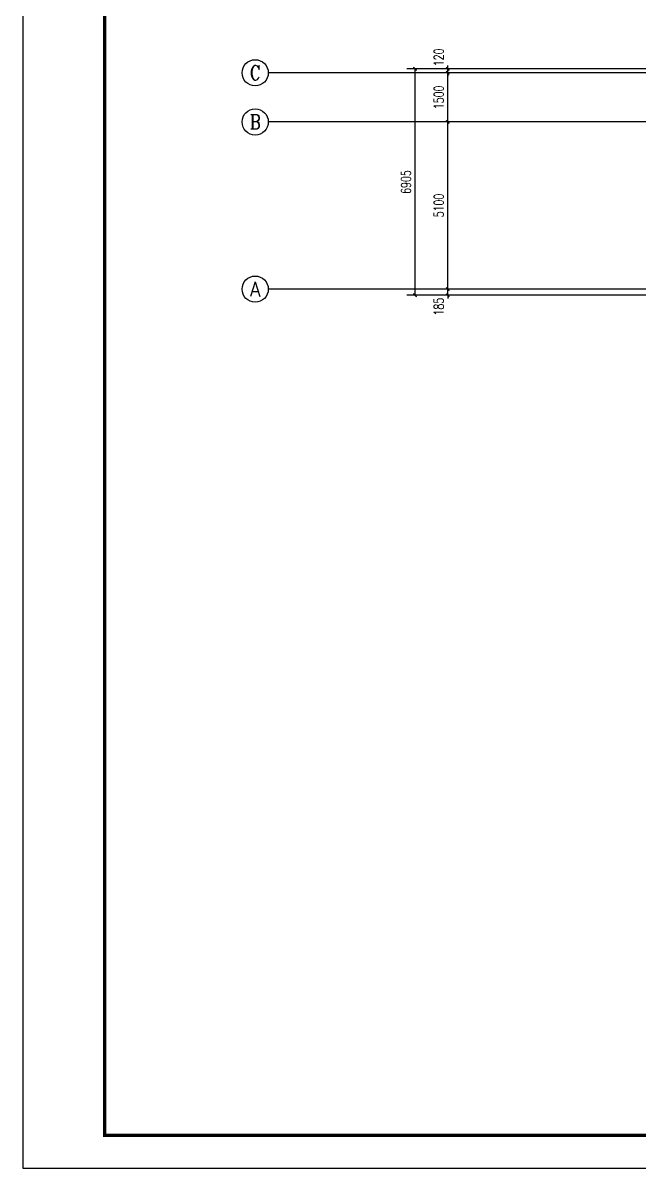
# Model space of a CAD drawing. Extents: x -7327 to 97773, y -14227 to 88173.
# Drawn here: x -7327 to 11483, y -14227 to 20711 of the extents above; entities that cross this region are included whole.
import ezdxf
from ezdxf.enums import TextEntityAlignment as Align

# ---------------------------------------------------------------- set-up
doc = ezdxf.new("R2010")
doc.units = 0
doc.header["$LTSCALE"] = 1000
doc.header["$MEASUREMENT"] = 0
doc.layers.add('AXIS_TEXT', color=7, linetype='Continuous')
doc.layers.add('label', color=7, linetype='Continuous')
doc.styles.add('_TCH_AXIS', font='COMPLEX', dxfattribs={"bigfont": 'GBCBIG'})
doc.styles.add('_TCH_DIM_T3', font='SIMPLEX', dxfattribs={"width": 0.705882, "bigfont": 'GBCBIG'})
doc.styles.add('COMPLEX', font='COMPLEX')
doc.dimstyles.new('_TCH_ARCH&&100', dxfattribs={"dimtxt": 297.5, "dimasz": 100, "dimexe": 250, "dimexo": 300, "dimgap": 126.25, "dimtad": 1, "dimdec": 0, "dimzin": 0, "dimdsep": 46, "dimtxsty": '_TCH_DIM_T3', "dimblk": 'ARCHTICK', "dimcen": 0.09, "dimclrt": 7, "dimazin": 2, "dimtfac": 1, "dimtdec": 0, "dimtix": 1, "dimtmove": 2, "dimatfit": 3, "dimfxl": 1, "dimtolj": 1, "dimtzin": 0, "dimarcsym": 0})

# ---------------------------------------------------------------- blocks, each defined once
blk = doc.blocks.new('_ArchTick')
at = {"color": 0, "linetype": 'ByBlock', "const_width": 0.4}
blk.add_lwpolyline([(-0.5, -0.5), (0.5, 0.5)], dxfattribs=at)
blk = doc.blocks.new('*D103')
at = {"layer": 'Defpoints', "color": 0, "transparency": 16777216}
for p in [(4643, 19309), (8252, 19309), (8252, 12404)]:
    blk.add_point(p, dxfattribs=at)
at = {"layer": 'label', "color": 0, "lineweight": -2, "transparency": 16777216}
for p, q in [((7952, 19309), (4393, 19309)), ((4643, 12404), (4643, 19309)), ((7952, 12404), (4393, 12404))]:
    blk.add_line(p, q, dxfattribs=at)
at = {"layer": 'label', "color": 0, "lineweight": -2, "transparency": 16777216, "xscale": 100, "yscale": 100, "zscale": 100}
for p, rotation in [((4643, 19309), 90), ((4643, 12404), 270)]:
    blk.add_blockref('_ArchTick', p, dxfattribs=dict(at, rotation=rotation))
at = {"layer": 'label', "color": 7, "transparency": 16777216, "insert": (4368, 15856), "char_height": 297.5, "attachment_point": 5, "rotation": 90, "style": '_TCH_DIM_T3'}
blk.add_mtext('\\A1;6905', dxfattribs=at)
blk = doc.blocks.new('*D104')
at = {"layer": 'Defpoints', "color": 0, "transparency": 16777216}
for p in [(5642, 19309), (18316, 19309), (18316, 19189)]:
    blk.add_point(p, dxfattribs=at)
at = {"layer": 'label', "color": 0, "lineweight": -2, "transparency": 16777216}
for p, q in [((18016, 19309), (5392, 19309)), ((5642, 19309), (5642, 19409)), ((5642, 19189), (5642, 19309)), ((18016, 19189), (5392, 19189)), ((5642, 19189), (5642, 19089))]:
    blk.add_line(p, q, dxfattribs=at)
at = {"layer": 'label', "color": 0, "lineweight": -2, "transparency": 16777216, "xscale": 100, "yscale": 100, "zscale": 100}
for p, rotation in [((5642, 19309), 270), ((5642, 19189), 90)]:
    blk.add_blockref('_ArchTick', p, dxfattribs=dict(at, rotation=rotation))
at = {"layer": 'label', "color": 7, "transparency": 16777216, "insert": (5367, 19659), "char_height": 297.5, "attachment_point": 5, "rotation": 90, "style": '_TCH_DIM_T3'}
blk.add_mtext('\\A1;120', dxfattribs=at)
blk = doc.blocks.new('*D105')
at = {"layer": 'Defpoints', "color": 0, "transparency": 16777216}
for p in [(5642, 19189), (18316, 19189), (18316, 17689)]:
    blk.add_point(p, dxfattribs=at)
at = {"layer": 'label', "color": 0, "lineweight": -2, "transparency": 16777216}
for p, q in [((18016, 19189), (5392, 19189)), ((5642, 17689), (5642, 19189)), ((18016, 17689), (5392, 17689))]:
    blk.add_line(p, q, dxfattribs=at)
at = {"layer": 'label', "color": 0, "lineweight": -2, "transparency": 16777216, "xscale": 100, "yscale": 100, "zscale": 100}
for p, rotation in [((5642, 19189), 90), ((5642, 17689), 270)]:
    blk.add_blockref('_ArchTick', p, dxfattribs=dict(at, rotation=rotation))
at = {"layer": 'label', "color": 7, "transparency": 16777216, "insert": (5367, 18439), "char_height": 297.5, "attachment_point": 5, "rotation": 90, "style": '_TCH_DIM_T3'}
blk.add_mtext('\\A1;1500', dxfattribs=at)
blk = doc.blocks.new('*D106')
at = {"layer": 'Defpoints', "color": 0, "transparency": 16777216}
for p in [(5642, 17689), (18316, 17689), (18316, 12589)]:
    blk.add_point(p, dxfattribs=at)
at = {"layer": 'label', "color": 0, "lineweight": -2, "transparency": 16777216}
for p, q in [((18016, 17689), (5392, 17689)), ((5642, 12589), (5642, 17689)), ((18016, 12589), (5392, 12589))]:
    blk.add_line(p, q, dxfattribs=at)
at = {"layer": 'label', "color": 0, "lineweight": -2, "transparency": 16777216, "xscale": 100, "yscale": 100, "zscale": 100}
for p, rotation in [((5642, 17689), 90), ((5642, 12589), 270)]:
    blk.add_blockref('_ArchTick', p, dxfattribs=dict(at, rotation=rotation))
at = {"layer": 'label', "color": 7, "transparency": 16777216, "insert": (5367, 15139), "char_height": 297.5, "attachment_point": 5, "rotation": 90, "style": '_TCH_DIM_T3'}
blk.add_mtext('\\A1;5100', dxfattribs=at)
blk = doc.blocks.new('*D107')
at = {"layer": 'Defpoints', "color": 0, "transparency": 16777216}
for p in [(5642, 12589), (18316, 12589), (18316, 12404)]:
    blk.add_point(p, dxfattribs=at)
at = {"layer": 'label', "color": 0, "lineweight": -2, "transparency": 16777216}
for p, q in [((18016, 12589), (5392, 12589)), ((5642, 12589), (5642, 12689)), ((5642, 12404), (5642, 12589)), ((18016, 12404), (5392, 12404)), ((5642, 12404), (5642, 12304))]:
    blk.add_line(p, q, dxfattribs=at)
at = {"layer": 'label', "color": 0, "lineweight": -2, "transparency": 16777216, "xscale": 100, "yscale": 100, "zscale": 100}
for p, rotation in [((5642, 12589), 270), ((5642, 12404), 90)]:
    blk.add_blockref('_ArchTick', p, dxfattribs=dict(at, rotation=rotation))
at = {"layer": 'label', "color": 7, "transparency": 16777216, "insert": (5367, 12054), "char_height": 297.5, "attachment_point": 5, "rotation": 90, "style": '_TCH_DIM_T3'}
blk.add_mtext('\\A1;185', dxfattribs=at)
blk = doc.blocks.new('_AXISO')
blk.add_circle((0, 0), 0.5)
at = {"layer": 'AXIS_TEXT', "style": 'COMPLEX', "width": 1.041667}
blk.add_attdef('A', text='', height=0.56, dxfattribs=at).set_placement((-0.25, -0.28), (0.25, -0.28), align=Align.FIT)

msp = doc.modelspace()

# ---------------------------------------------------------------- linework, layer by layer
at = {"color": 4}
msp.add_lwpolyline([(-7327.5, -14226.9), (97772.5, -14226.9), (97772.5, 45173.1), (-7327.5, 45173.1)], close=True, dxfattribs=at)
at = {"color": 4, "const_width": 100}
msp.add_lwpolyline([(-4827.5, -13226.9), (96772.5, -13226.9), (96772.5, 44173.1), (-4827.5, 44173.1)], close=True, dxfattribs=at)
at = {"layer": 'label'}
for p, q in [((4163.2, 19188.9), (163.2, 19188.9)), ((45450.7, 19188.9), (4163.2, 19188.9)), ((4163.2, 17688.9), (163.2, 17688.9)), ((45450.7, 17688.9), (4163.2, 17688.9)), ((4163.2, 12588.9), (163.2, 12588.9)), ((45450.7, 12588.9), (4163.2, 12588.9))]:
    msp.add_line(p, q, dxfattribs=at)

# ---------------------------------------------------------------- block references
ref = msp.add_blockref('_AXISO', (-236.8, 19188.9), dxfattribs=dict(at, xscale=800, yscale=800, zscale=800))
ref.add_attrib('A', 'C', dxfattribs={"height": 452, "style": '_TCH_AXIS', "width": 1.024}).set_placement((-402.1, 18962.9), (-71.5, 18962.9), align=Align.FIT)
ref = msp.add_blockref('_AXISO', (-236.8, 17688.9), dxfattribs=dict(at, xscale=800, yscale=800, zscale=800))
ref.add_attrib('A', 'B', dxfattribs={"height": 448.3, "style": '_TCH_AXIS', "width": 0.924665}).set_placement((-404.6, 17464.7), (-69, 17464.7), align=Align.FIT)
ref = msp.add_blockref('_AXISO', (-236.8, 12588.9), dxfattribs=dict(at, xscale=800, yscale=800, zscale=800))
ref.add_attrib('A', 'A', dxfattribs={"height": 452.9, "style": '_TCH_AXIS', "width": 0.848485}).set_placement((-401.5, 12362.4), (-72.1, 12362.4), align=Align.FIT)

# ---------------------------------------------------------------- dimensions: what is measured, and where the dimension line sits
for base, p1, p2, picture, middle in [((5642.2, 19308.9), (18315.9, 19188.9), (18315.9, 19308.9), '*D104', (5367.2, 19658.9)), ((5642.2, 12588.9), (18315.9, 12403.9), (18315.9, 12588.9), '*D107', (5367.2, 12053.9))]:
    dim = msp.add_linear_dim(base=base, p1=p1, p2=p2, angle=90, dimstyle='_TCH_ARCH&&100', dxfattribs=at)
    dim.commit()
    dim.dimension.update_dxf_attribs({"geometry": picture, "text_midpoint": middle, "dimtype": 129})
for p1, p2, distance, picture, middle in [((8252.2, 12403.9), (8252.2, 19308.9), 3609.5, '*D103', (4367.7, 15856.4)), ((18315.9, 17688.9), (18315.9, 19188.9), 12673.7, '*D105', (5367.2, 18438.9)), ((18315.9, 12588.9), (18315.9, 17688.9), 12673.7, '*D106', (5367.2, 15138.9))]:
    dim = msp.add_aligned_dim(p1=p1, p2=p2, distance=distance, dimstyle='_TCH_ARCH&&100', dxfattribs=at)
    dim.commit()
    dim.dimension.update_dxf_attribs({"geometry": picture, "text_midpoint": middle})

doc.saveas('drawing.dxf')
